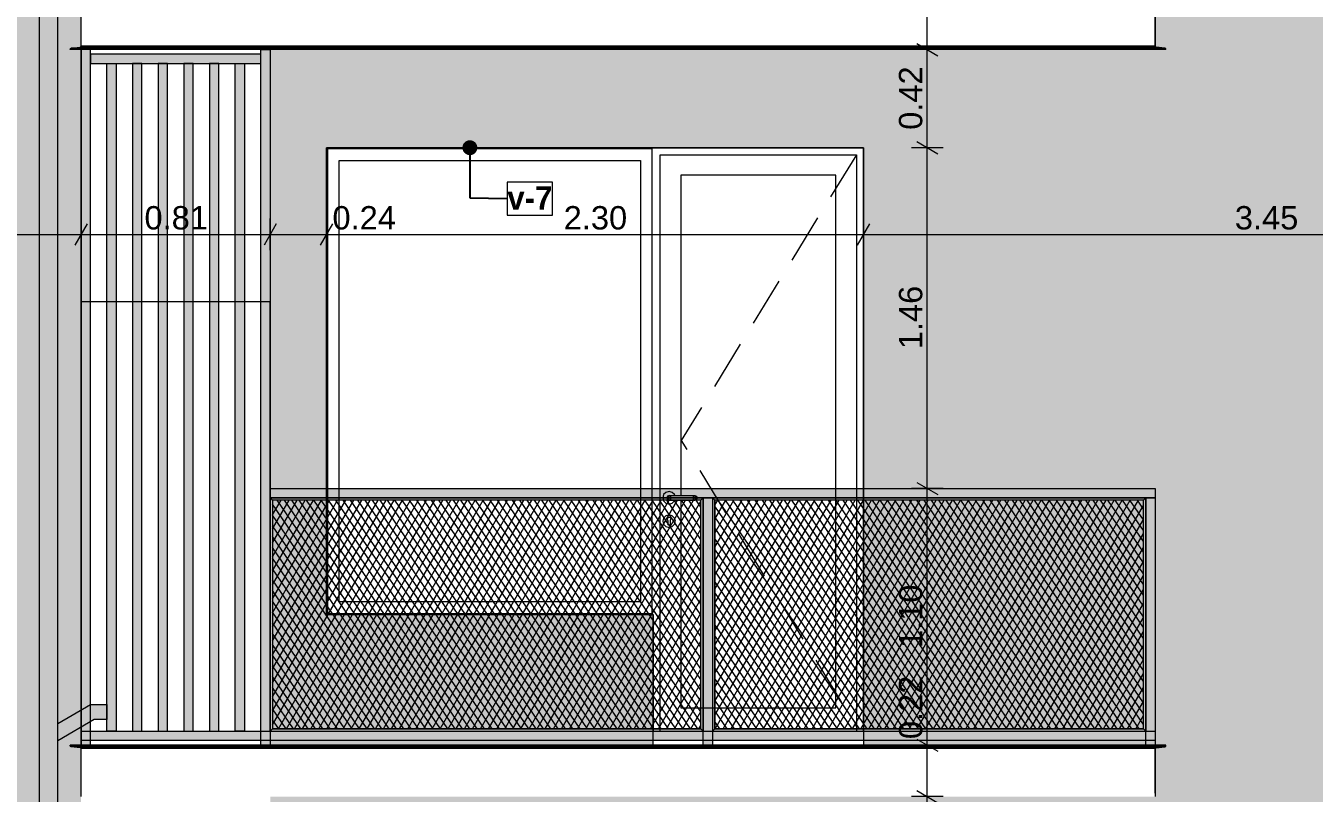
# Model space of a CAD drawing. Header units: millimetres. Extents: x 475206255 to 476720147, y 4620882299 to 4621447368.
# Drawn here: x 475380064 to 475385582, y 4621089841 to 4621093129 of the extents above; entities that cross this region are included whole.
import ezdxf

# ---------------------------------------------------------------- set-up
doc = ezdxf.new("R2010")
doc.units = ezdxf.units.MM
doc.header["$MEASUREMENT"] = 0
doc.set_wipeout_variables(frame=1)
doc.linetypes.add('Hidden Line', pattern=[317.5, 211.666667, -105.833333])
for name, color, linetype, lineweight in [('0_Pen_No__250_Pen_No__255', 255, 'Continuous', 0), ('0_Pen_No__250_Pen_No__7', 7, 'Continuous', 0), ('2D Drafting - General_Pen_No__7_Pen_No__7', 7, 'Continuous', 0), ('Dimensioning - General_Pen_No__142', 142, 'Continuous', 0), ('New_2D Drafting - General_Pen_No__30_Pen_No__9_Pen_No__9_Pen_No__255', 255, 'Continuous', 0), ('New_2D Drafting - General_Pen_No__30_Pen_No__9_Pen_No__9_Pen_No__7', 7, 'Continuous', 0), ('New_2D Drafting - General_Pen_No__4', 7, 'Continuous', 0), ('New_2D Drafting - General_Pen_No__7', 7, 'Continuous', 0), ('New_Annotation - Label_Pen_No__1', 1, 'Continuous', 0), ('New_Structural - Bearing_Pen_No__250', 7, 'Continuous', 0), ('Structural - Bearing_Pen_No__250', 7, 'Continuous', 0)]:
    doc.layers.add(name, color=color, linetype=linetype, lineweight=lineweight)
doc.layers.add('Dimensioning - General', color=7, linetype='Continuous')
doc.layers.add('New_2D Drafting - General_Pen_No__30_Pen_No__9_Pen_No__9_Pen_No__254', color=7, linetype='Continuous', lineweight=0, true_color=0xcccccc)
doc.styles.add('GENERATED_STYLE_2', font='arial.ttf')
doc.styles.add('GENERATED_STYLE_5', font='')
doc.styles.get('GENERATED_STYLE_5').set_extended_font_data('Avaza', bold=True)
doc.dimstyles.new('GENERATED_STYLE__1', dxfattribs={"dimtxt": 100, "dimasz": 68.640772, "dimexe": 0.18, "dimexo": 0.0625, "dimgap": 0, "dimtad": 1, "dimlfac": 0.001, "dimzin": 0, "dimdsep": 46, "dimtxsty": 'GENERATED_STYLE_2', "dimblk": 'ARROWHEAD_2', "dimblk1": 'ARROWHEAD_2', "dimblk2": 'ARROWHEAD_2', "dimcen": 0.09, "dimse1": 1, "dimse2": 1, "dimclrd": 142, "dimclre": 142, "dimclrt": 142, "dimadec": 0, "dimazin": 0, "dimtfac": 1, "dimtdec": 4, "dimtmove": 0, "dimatfit": 3, "dimfxl": 1, "dimtolj": 1, "dimtzin": 0, "dimarcsym": 0})
doc.dimstyles.new('GENERATED_STYLE__18', dxfattribs={"dimtxt": 100, "dimasz": 68.640772, "dimexe": 0.18, "dimexo": 0.0625, "dimgap": 0, "dimtad": 1, "dimtih": 1, "dimtoh": 1, "dimlfac": 0.001, "dimzin": 0, "dimdsep": 46, "dimtxsty": 'GENERATED_STYLE_2', "dimblk": 'ARROWHEAD_2', "dimblk1": 'ARROWHEAD_2', "dimblk2": 'ARROWHEAD_2', "dimcen": 0.09, "dimse1": 1, "dimse2": 1, "dimclrd": 142, "dimclre": 142, "dimclrt": 142, "dimadec": 0, "dimazin": 0, "dimtfac": 1, "dimtdec": 4, "dimtmove": 0, "dimatfit": 3, "dimfxl": 1, "dimtolj": 1, "dimtzin": 0, "dimarcsym": 0})
doc.dimstyles.new('GENERATED_STYLE__33', dxfattribs={"dimtxt": 0.18, "dimasz": 127.68, "dimexe": 0.18, "dimexo": 0.0625, "dimgap": 0, "dimtad": 0, "dimtih": 1, "dimtoh": 1, "dimdec": 4, "dimzin": 0, "dimdsep": 46, "dimcen": 0.09, "dimadec": 0, "dimazin": 0, "dimtfac": 1, "dimtdec": 4, "dimtmove": 0, "dimatfit": 3, "dimldrblk": 'ARROWHEAD_11', "dimfxl": 1, "dimtolj": 1, "dimtzin": 0, "dimarcsym": 0})
pattern_1 = [(60, (475826095.757, 4621095193.19), (-25.9807621, 15), []), (124.306619, (475826095.757, 4621095193.19), (23.8156986, 11.25), [])]

# ---------------------------------------------------------------- blocks, each defined once
blk = doc.blocks.new('ARROWHEAD_11')
at = {"color": 0, "linetype": 'Continuous', "lineweight": 0}
blk.add_line((0, 0), (-1, 0), dxfattribs=at)
at = {"color": 0, "linetype": 'Continuous', "lineweight": 0, "const_width": 0.25, "flags": 128}
blk.add_lwpolyline([(-0.125, 0, 1), (0.125, 0, 1)], format="xyb", close=True, dxfattribs=at)
blk = doc.blocks.new('*D2048', base_point=(475826095.8, 4621095193.2))
at = {"layer": 'Dimensioning - General_Pen_No__142', "color": 142, "linetype": 'Continuous', "lineweight": 0, "transparency": 16777216}
for p, q in [((475376656.5, 4621085798.6), (475376604.4, 4621085708.3)), ((475376630.5, 4621085685.7), (475376630.5, 4621085821.2)), ((475381926.5, 4621085798.6), (475381874.4, 4621085708.3)), ((475381900.5, 4621085685.7), (475381900.5, 4621085821.2)), ((475376586.3, 4621085753.4), (475376630.5, 4621085753.4)), ((475376630.5, 4621085753.4), (475381900.5, 4621085753.4))]:
    blk.add_line(p, q, dxfattribs=at)
at = {"layer": 'Dimensioning - General_Pen_No__142', "color": 142, "lineweight": 0, "transparency": 16777216, "insert": (475379132, 4621085773.4), "char_height": 100, "attachment_point": 7, "style": 'GENERATED_STYLE_2'}
blk.add_mtext('\\A1;{\\pql;\\fArial|b0|i0|c204|p0;\\W1.000000;5.27}', dxfattribs=at)
blk = doc.blocks.new('ARROWHEAD_2')
at = {"color": 0, "linetype": 'Continuous', "lineweight": 0}
for p, q in [((0, 0), (-1, 0)), ((-0.378, -0.655), (0.378, 0.655))]:
    blk.add_line(p, q, dxfattribs=at)
blk = doc.blocks.new('*D2052', base_point=(475826095.8, 4621095193.2))
at = {"layer": 'Dimensioning - General_Pen_No__142', "color": 142, "linetype": 'Continuous', "lineweight": 0, "transparency": 16777216}
for p, q in [((475383526.5, 4621085798.6), (475383474.4, 4621085708.3)), ((475383500.5, 4621085685.7), (475383500.5, 4621085821.2)), ((475387126.2, 4621085798.6), (475387074.1, 4621085708.3)), ((475387100.1, 4621085685.7), (475387100.1, 4621085821.2)), ((475383500.5, 4621085753.4), (475387100.1, 4621085753.4))]:
    blk.add_line(p, q, dxfattribs=at)
at = {"layer": 'Dimensioning - General_Pen_No__142', "color": 142, "lineweight": 0, "transparency": 16777216, "insert": (475385166.8, 4621085773.4), "char_height": 100, "attachment_point": 7, "style": 'GENERATED_STYLE_2'}
blk.add_mtext('\\A1;{\\pql;\\fArial|b0|i0|c204|p0;\\W1.000000;3.60}', dxfattribs=at)
blk = doc.blocks.new('*D2061', base_point=(475826095.8, 4621095193.2))
at = {"layer": 'Dimensioning - General_Pen_No__142', "color": 142, "linetype": 'Continuous', "lineweight": 0, "transparency": 16777216}
for p, q in [((475383992.5, 4621089827), (475383857, 4621089827)), ((475383879.6, 4621089853.1), (475383969.9, 4621089801)), ((475383924.8, 4621089407), (475383924.8, 4621089827)), ((475383879.6, 4621089433.1), (475383969.9, 4621089381)), ((475383992.5, 4621089407), (475383857, 4621089407))]:
    blk.add_line(p, q, dxfattribs=at)
at = {"layer": 'Dimensioning - General_Pen_No__142', "color": 142, "lineweight": 0, "transparency": 16777216, "insert": (475383904.8, 4621089483.6), "char_height": 100, "attachment_point": 7, "rotation": 90, "style": 'GENERATED_STYLE_2'}
blk.add_mtext('\\A1;{\\pql;\\fArial|b0|i0|c204|p0;\\W1.000000;0.42}', dxfattribs=at)
blk = doc.blocks.new('*D2062', base_point=(475826095.8, 4621095193.2))
at = {"layer": 'Dimensioning - General_Pen_No__142', "color": 142, "linetype": 'Continuous', "lineweight": 0, "transparency": 16777216}
for p, q in [((475383992.5, 4621090047), (475383857, 4621090047)), ((475383879.6, 4621090073.1), (475383969.9, 4621090021)), ((475383924.8, 4621089827), (475383924.8, 4621090047)), ((475383992.5, 4621089827), (475383857, 4621089827)), ((475383879.6, 4621089853.1), (475383969.9, 4621089801))]:
    blk.add_line(p, q, dxfattribs=at)
blk = doc.blocks.new('*D2063', base_point=(475826095.8, 4621095193.2))
at = {"layer": 'Dimensioning - General_Pen_No__142', "color": 142, "linetype": 'Continuous', "lineweight": 0, "transparency": 16777216}
for p, q in [((475383992.5, 4621091147.1), (475383857, 4621091147.1)), ((475383879.6, 4621091173.1), (475383969.9, 4621091121)), ((475383924.8, 4621090047), (475383924.8, 4621091147.1)), ((475383992.5, 4621090047), (475383857, 4621090047)), ((475383879.6, 4621090073.1), (475383969.9, 4621090021))]:
    blk.add_line(p, q, dxfattribs=at)
at = {"layer": 'Dimensioning - General_Pen_No__142', "color": 142, "lineweight": 0, "transparency": 16777216, "char_height": 100, "attachment_point": 7, "rotation": 90, "style": 'GENERATED_STYLE_2'}
for s, insert in [('\\A1;{\\pql;\\fArial|b0|i0|c204|p0;\\W1.000000;1.10}', (475383904.8, 4621090463.6)), ('\\A1;{\\pql;\\fArial|b0|i0|c204|p0;\\W1.000000;0.22}', (475383904.8, 4621090073.2))]:
    blk.add_mtext(s, dxfattribs=dict(at, insert=insert))
blk = doc.blocks.new('*D2064', base_point=(475826095.8, 4621095193.2))
at = {"layer": 'Dimensioning - General_Pen_No__142', "color": 142, "linetype": 'Continuous', "lineweight": 0, "transparency": 16777216}
for p, q in [((475383879.6, 4621092633.1), (475383969.9, 4621092581)), ((475383992.5, 4621092607), (475383857, 4621092607)), ((475383924.8, 4621091147.1), (475383924.8, 4621092607)), ((475383992.5, 4621091147.1), (475383857, 4621091147.1)), ((475383879.6, 4621091173.1), (475383969.9, 4621091121))]:
    blk.add_line(p, q, dxfattribs=at)
at = {"layer": 'Dimensioning - General_Pen_No__142', "color": 142, "lineweight": 0, "transparency": 16777216, "insert": (475383904.8, 4621091743.6), "char_height": 100, "attachment_point": 7, "rotation": 90, "style": 'GENERATED_STYLE_2'}
blk.add_mtext('\\A1;{\\pql;\\fArial|b0|i0|c204|p0;\\W1.000000;1.46}', dxfattribs=at)
blk = doc.blocks.new('*D2065', base_point=(475826095.8, 4621095193.2))
at = {"layer": 'Dimensioning - General_Pen_No__142', "color": 142, "linetype": 'Continuous', "lineweight": 0, "transparency": 16777216}
for p, q in [((475383992.5, 4621093027), (475383857, 4621093027)), ((475383879.6, 4621093053.1), (475383969.9, 4621093001)), ((475383924.8, 4621092607), (475383924.8, 4621093027)), ((475383879.6, 4621092633.1), (475383969.9, 4621092581)), ((475383992.5, 4621092607), (475383857, 4621092607))]:
    blk.add_line(p, q, dxfattribs=at)
at = {"layer": 'Dimensioning - General_Pen_No__142', "color": 142, "lineweight": 0, "transparency": 16777216, "insert": (475383904.8, 4621092683.6), "char_height": 100, "attachment_point": 7, "rotation": 90, "style": 'GENERATED_STYLE_2'}
blk.add_mtext('\\A1;{\\pql;\\fArial|b0|i0|c204|p0;\\W1.000000;0.42}', dxfattribs=at)
blk = doc.blocks.new('*D2066', base_point=(475826095.8, 4621095193.2))
at = {"layer": 'Dimensioning - General_Pen_No__142', "color": 142, "linetype": 'Continuous', "lineweight": 0, "transparency": 16777216}
for p, q in [((475383992.5, 4621094347.1), (475383857, 4621094347.1)), ((475383879.6, 4621094373.1), (475383969.9, 4621094321)), ((475383924.8, 4621093027), (475383924.8, 4621094347.1)), ((475383992.5, 4621093027), (475383857, 4621093027)), ((475383879.6, 4621093053.1), (475383969.9, 4621093001))]:
    blk.add_line(p, q, dxfattribs=at)
at = {"layer": 'Dimensioning - General_Pen_No__142', "color": 142, "lineweight": 0, "transparency": 16777216, "insert": (475383904.8, 4621093553.6), "char_height": 100, "attachment_point": 7, "rotation": 90, "style": 'GENERATED_STYLE_2'}
blk.add_mtext('\\A1;{\\pql;\\fArial|b0|i0|c204|p0;\\W1.000000;1.32}', dxfattribs=at)
blk = doc.blocks.new('*D2073', base_point=(475826095.8, 4621095193.2))
at = {"layer": 'Dimensioning - General_Pen_No__142', "color": 142, "linetype": 'Continuous', "lineweight": 0, "transparency": 16777216}
for p, q in [((475392474.1, 4621089827), (475392338.6, 4621089827)), ((475392361.2, 4621089853.1), (475392451.5, 4621089801)), ((475392406.3, 4621089607.1), (475392406.3, 4621089827)), ((475392474.1, 4621089607.1), (475392338.6, 4621089607.1)), ((475392361.2, 4621089633.1), (475392451.5, 4621089581))]:
    blk.add_line(p, q, dxfattribs=at)
blk = doc.blocks.new('*D2074', base_point=(475826095.8, 4621095193.2))
at = {"layer": 'Dimensioning - General_Pen_No__142', "color": 142, "linetype": 'Continuous', "lineweight": 0, "transparency": 16777216}
for p, q in [((475392474.1, 4621090047), (475392338.6, 4621090047)), ((475392361.2, 4621090073.1), (475392451.5, 4621090021)), ((475392406.3, 4621089827), (475392406.3, 4621090047)), ((475392474.1, 4621089827), (475392338.6, 4621089827)), ((475392361.2, 4621089853.1), (475392451.5, 4621089801))]:
    blk.add_line(p, q, dxfattribs=at)
blk = doc.blocks.new('*D2075', base_point=(475826095.8, 4621095193.2))
at = {"layer": 'Dimensioning - General_Pen_No__142', "color": 142, "linetype": 'Continuous', "lineweight": 0, "transparency": 16777216}
for p, q in [((475392474.1, 4621091147.1), (475392338.6, 4621091147.1)), ((475392361.2, 4621091173.1), (475392451.5, 4621091121)), ((475392406.3, 4621090047), (475392406.3, 4621091147.1)), ((475392474.1, 4621090047), (475392338.6, 4621090047)), ((475392361.2, 4621090073.1), (475392451.5, 4621090021))]:
    blk.add_line(p, q, dxfattribs=at)
at = {"layer": 'Dimensioning - General_Pen_No__142', "color": 142, "lineweight": 0, "transparency": 16777216, "char_height": 100, "attachment_point": 7, "rotation": 90, "style": 'GENERATED_STYLE_2'}
for s, insert in [('\\A1;{\\pql;\\fArial|b0|i0|c204|p0;\\W1.000000;1.10}', (475392386.3, 4621090463.6)), ('\\A1;{\\pql;\\fArial|b0|i0|c204|p0;\\W1.000000;0.22}', (475392386.3, 4621090073.2))]:
    blk.add_mtext(s, dxfattribs=dict(at, insert=insert))
blk = doc.blocks.new('*D2076', base_point=(475826095.8, 4621095193.2))
at = {"layer": 'Dimensioning - General_Pen_No__142', "color": 142, "linetype": 'Continuous', "lineweight": 0, "transparency": 16777216}
for p, q in [((475392474.1, 4621092807.1), (475392338.6, 4621092807.1)), ((475392361.2, 4621092833.1), (475392451.5, 4621092781)), ((475392406.3, 4621091147.1), (475392406.3, 4621092807.1)), ((475392474.1, 4621091147.1), (475392338.6, 4621091147.1)), ((475392361.2, 4621091173.1), (475392451.5, 4621091121))]:
    blk.add_line(p, q, dxfattribs=at)
at = {"layer": 'Dimensioning - General_Pen_No__142', "color": 142, "lineweight": 0, "transparency": 16777216, "char_height": 100, "attachment_point": 7, "rotation": 90, "style": 'GENERATED_STYLE_2'}
for s, insert in [('\\A1;{\\pql;\\fArial|b0|i0|c204|p0;\\W1.000000;0.22}', (475392386.3, 4621092514)), ('\\A1;{\\pql;\\fArial|b0|i0|c204|p0;\\W1.000000;1.66}', (475392386.3, 4621091843.6))]:
    blk.add_mtext(s, dxfattribs=dict(at, insert=insert))
blk = doc.blocks.new('*D2077', base_point=(475826095.8, 4621095193.2))
at = {"layer": 'Dimensioning - General_Pen_No__142', "color": 142, "linetype": 'Continuous', "lineweight": 0, "transparency": 16777216}
for p, q in [((475392474.1, 4621093027), (475392338.6, 4621093027)), ((475392361.2, 4621093053.1), (475392451.5, 4621093001)), ((475392406.3, 4621092807.1), (475392406.3, 4621093027)), ((475392474.1, 4621092807.1), (475392338.6, 4621092807.1)), ((475392361.2, 4621092833.1), (475392451.5, 4621092781))]:
    blk.add_line(p, q, dxfattribs=at)
blk = doc.blocks.new('*D2078', base_point=(475826095.8, 4621095193.2))
at = {"layer": 'Dimensioning - General_Pen_No__142', "color": 142, "linetype": 'Continuous', "lineweight": 0, "transparency": 16777216}
for p, q in [((475392474.1, 4621094347.1), (475392338.6, 4621094347.1)), ((475392361.2, 4621094373.1), (475392451.5, 4621094321)), ((475392406.3, 4621093027), (475392406.3, 4621094347.1)), ((475392474.1, 4621093027), (475392338.6, 4621093027)), ((475392361.2, 4621093053.1), (475392451.5, 4621093001))]:
    blk.add_line(p, q, dxfattribs=at)
at = {"layer": 'Dimensioning - General_Pen_No__142', "color": 142, "lineweight": 0, "transparency": 16777216, "insert": (475392386.3, 4621093553.6), "char_height": 100, "attachment_point": 7, "rotation": 90, "style": 'GENERATED_STYLE_2'}
blk.add_mtext('\\A1;{\\pql;\\fArial|b0|i0|c204|p0;\\W1.000000;1.32}', dxfattribs=at)
blk = doc.blocks.new('*D2232', base_point=(475826095.8, 4621095193.2))
at = {"layer": 'Dimensioning - General_Pen_No__142', "color": 142, "linetype": 'Continuous', "lineweight": 0, "transparency": 16777216}
for p, q in [((475376630.5, 4621092167.5), (475376630.5, 4621092303)), ((475380300.6, 4621092167.5), (475380300.6, 4621092303)), ((475376656.5, 4621092280.4), (475376604.4, 4621092190.1)), ((475380326.7, 4621092280.4), (475380274.5, 4621092190.1)), ((475376586.3, 4621092235.3), (475376630.5, 4621092235.3)), ((475376630.5, 4621092235.3), (475380300.6, 4621092235.3))]:
    blk.add_line(p, q, dxfattribs=at)
at = {"layer": 'Dimensioning - General_Pen_No__142', "color": 142, "lineweight": 0, "transparency": 16777216, "insert": (475378332.1, 4621092255.3), "char_height": 100, "attachment_point": 7, "style": 'GENERATED_STYLE_2'}
blk.add_mtext('\\A1;{\\pql;\\fArial|b0|i0|c204|p0;\\W1.000000;3.67}', dxfattribs=at)
blk = doc.blocks.new('*D2233', base_point=(475826095.8, 4621095193.2))
at = {"layer": 'Dimensioning - General_Pen_No__142', "color": 142, "linetype": 'Continuous', "lineweight": 0, "transparency": 16777216}
for p, q in [((475380300.6, 4621092167.5), (475380300.6, 4621092303)), ((475381110.6, 4621092167.5), (475381110.6, 4621092303)), ((475380326.7, 4621092280.4), (475380274.5, 4621092190.1)), ((475381136.7, 4621092280.4), (475381084.5, 4621092190.1)), ((475380300.6, 4621092235.3), (475381110.6, 4621092235.3))]:
    blk.add_line(p, q, dxfattribs=at)
at = {"layer": 'Dimensioning - General_Pen_No__142', "color": 142, "lineweight": 0, "transparency": 16777216, "insert": (475380572.1, 4621092255.3), "char_height": 100, "attachment_point": 7, "style": 'GENERATED_STYLE_2'}
blk.add_mtext('\\A1;{\\pql;\\fArial|b0|i0|c204|p0;\\W1.000000;0.81}', dxfattribs=at)
blk = doc.blocks.new('*D2234', base_point=(475826095.8, 4621095193.2))
at = {"layer": 'Dimensioning - General_Pen_No__142', "color": 142, "linetype": 'Continuous', "lineweight": 0, "transparency": 16777216}
for p, q in [((475381110.6, 4621092167.5), (475381110.6, 4621092303)), ((475381351.1, 4621092167.5), (475381351.1, 4621092303)), ((475381136.7, 4621092280.4), (475381084.5, 4621092190.1)), ((475381377.1, 4621092280.4), (475381325, 4621092190.1)), ((475381110.6, 4621092235.3), (475381351.1, 4621092235.3))]:
    blk.add_line(p, q, dxfattribs=at)
blk = doc.blocks.new('*D2235', base_point=(475826095.8, 4621095193.2))
at = {"layer": 'Dimensioning - General_Pen_No__142', "color": 142, "linetype": 'Continuous', "lineweight": 0, "transparency": 16777216}
for p, q in [((475381351.1, 4621092167.5), (475381351.1, 4621092303)), ((475383651.1, 4621092167.5), (475383651.1, 4621092303)), ((475381377.1, 4621092280.4), (475381325, 4621092190.1)), ((475383677.1, 4621092280.4), (475383625, 4621092190.1)), ((475381351.1, 4621092235.3), (475383651.1, 4621092235.3))]:
    blk.add_line(p, q, dxfattribs=at)
at = {"layer": 'Dimensioning - General_Pen_No__142', "color": 142, "lineweight": 0, "transparency": 16777216, "char_height": 100, "attachment_point": 7, "style": 'GENERATED_STYLE_2'}
for s, insert in [('\\A1;{\\pql;\\fArial|b0|i0|c204|p0;\\W1.000000;0.24}', (475381377.2, 4621092255.3)), ('\\A1;{\\pql;\\fArial|b0|i0|c204|p0;\\W1.000000;2.30}', (475382367.6, 4621092255.3))]:
    blk.add_mtext(s, dxfattribs=dict(at, insert=insert))
blk = doc.blocks.new('*D2236', base_point=(475826095.8, 4621095193.2))
at = {"layer": 'Dimensioning - General_Pen_No__142', "color": 142, "linetype": 'Continuous', "lineweight": 0, "transparency": 16777216}
for p, q in [((475383651.1, 4621092167.5), (475383651.1, 4621092303)), ((475387100.1, 4621092167.5), (475387100.1, 4621092303)), ((475383677.1, 4621092280.4), (475383625, 4621092190.1)), ((475387126.2, 4621092280.4), (475387074.1, 4621092190.1)), ((475383651.1, 4621092235.3), (475387100.1, 4621092235.3))]:
    blk.add_line(p, q, dxfattribs=at)
at = {"layer": 'Dimensioning - General_Pen_No__142', "color": 142, "lineweight": 0, "transparency": 16777216, "insert": (475385242.1, 4621092255.3), "char_height": 100, "attachment_point": 7, "style": 'GENERATED_STYLE_2'}
blk.add_mtext('\\A1;{\\pql;\\fArial|b0|i0|c204|p0;\\W1.000000;3.45}', dxfattribs=at)

msp = doc.modelspace()

# ---------------------------------------------------------------- hatches: boundary and pattern name
at = {"layer": '0_Pen_No__250_Pen_No__255', "linetype": 'Continuous', "lineweight": 0, "true_color": 0x3f3f3f}
for points in [[(475380120.597, 4621083106.336), (475380200.597, 4621083094.884), (475380200.597, 4621093339.995), (475380120.597, 4621093339.995)], [(475380200.597, 4621090066.492), (475380200.597, 4621090139.995), (475380340.597, 4621090220.907), (475380410.597, 4621090220.907), (475380410.597, 4621090156.907), (475380357.041, 4621090156.907)]]:
    msp.add_hatch(color=250, dxfattribs=at).paths.add_polyline_path(points)
at = {"layer": 'New_2D Drafting - General_Pen_No__30_Pen_No__9_Pen_No__9_Pen_No__254', "linetype": 'Continuous', "lineweight": 0, "true_color": 0xcccccc}
h = msp.add_hatch(dxfattribs=at)
h.set_pattern_fill('BRICK___RUNNING_BOND', color=254, style=0, pattern_type=2)
h.set_pattern_definition([(180, (475384300.59, 4621091916.26), (0, 66.64), []), (90, (475384300.6, 4621091916.26), (244.8, 0), [66.64, -66.64]), (90, (475384178.2, 4621091982.9), (244.8, 0), [66.64, -66.64])])
h.paths.add_polyline_path([(475391970.899, 4621083607.048), (475391970.899, 4621096906.641), (475376630.462, 4621096906.638), (475376630.452, 4621083607.048)])
h.paths.add_polyline_path([(475384900.596, 4621086627.05), (475380300.597, 4621086627.05), (475380300.597, 4621086847.05), (475380300.597, 4621089827.05), (475380300.597, 4621090047.084), (475380300.597, 4621096447.05), (475381110.597, 4621096447.05), (475384900.596, 4621096447.05), (475384900.596, 4621096227.05), (475381110.597, 4621096227.05), (475381110.597, 4621093247.084), (475382751.068, 4621093247.084), (475382751.068, 4621093807.044), (475381351.068, 4621093807.044), (475381351.068, 4621095807.044), (475383651.697, 4621095807.044), (475383651.697, 4621093807.044), (475383651.068, 4621093807.044), (475383651.068, 4621093247.084), (475384900.597, 4621093247.084), (475384900.597, 4621093027.05), (475381110.597, 4621093027.05), (475381110.597, 4621090047.084), (475382751.068, 4621090047.084), (475382751.068, 4621090607.044), (475381351.068, 4621090607.044), (475381351.068, 4621092607.044), (475383651.068, 4621092607.044), (475383651.068, 4621090047.084), (475384900.597, 4621090047.084), (475384900.597, 4621089827.05), (475381110.597, 4621089827.05), (475381110.597, 4621086847.05), (475382751.068, 4621086847.05), (475382751.068, 4621087407.044), (475381351.068, 4621087407.044), (475381351.068, 4621089407.044), (475382751.068, 4621089407.044), (475383651.068, 4621089407.044), (475383651.068, 4621086847.05), (475384900.596, 4621086847.05)], flags=0)
h.paths.add_polyline_path([(475383500.456, 4621084607.045), (475381900.456, 4621084607.045), (475381900.456, 4621086207.044), (475383500.456, 4621086207.044)], flags=0)
h.paths.add_polyline_path([(475388000.135, 4621094207.044), (475388000.135, 4621095807.045), (475387100.135, 4621095807.045), (475387100.135, 4621094207.044)], flags=0)
h.paths.add_polyline_path([(475387100.135, 4621089407.044), (475388000.135, 4621089407.044), (475388000.135, 4621087807.044), (475387100.135, 4621087807.044)], flags=0)
h.paths.add_polyline_path([(475387100.135, 4621092607.044), (475388000.135, 4621092607.044), (475388000.135, 4621091007.044), (475387100.135, 4621091007.044)], flags=0)
h.paths.add_polyline_path([(475385700.901, 4621084607.044), (475387300.901, 4621084607.044), (475387300.901, 4621086207.044), (475385700.901, 4621086207.044)], flags=0)
at = {"layer": 'New_2D Drafting - General_Pen_No__30_Pen_No__9_Pen_No__9_Pen_No__255', "linetype": 'Continuous', "lineweight": 0}
for points in [[(475380340.597, 4621093027.05), (475380300.597, 4621093027.05), (475380300.597, 4621090047.05), (475380340.597, 4621090047.05)], [(475381070.597, 4621093027.05), (475381110.597, 4621093027.05), (475381110.597, 4621090047.05), (475381070.597, 4621090047.05)], [(475380340.597, 4621093007.05), (475380340.597, 4621092966.963), (475381070.597, 4621092966.963), (475381070.597, 4621093007.05)], [(475380410.597, 4621092966.963), (475380450.597, 4621092966.963), (475380450.597, 4621090107.05), (475380410.597, 4621090107.05)], [(475380560.597, 4621092966.963), (475380520.597, 4621092966.963), (475380520.597, 4621090107.05), (475380560.597, 4621090107.05)], [(475380670.597, 4621092966.963), (475380630.597, 4621092966.963), (475380630.597, 4621090107.05), (475380670.597, 4621090107.05)], [(475380780.597, 4621092966.963), (475380740.597, 4621092966.963), (475380740.597, 4621090107.05), (475380780.597, 4621090107.05)], [(475380890.597, 4621092966.963), (475380850.597, 4621092966.963), (475380850.597, 4621090107.05), (475380890.597, 4621090107.05)], [(475380960.597, 4621092966.963), (475381000.597, 4621092966.963), (475381000.597, 4621090107.05), (475380960.597, 4621090107.05)], [(475384900.597, 4621091147.077), (475384900.597, 4621091107.077), (475381110.597, 4621091107.077), (475381110.597, 4621091147.077)], [(475381120.597, 4621091097.077), (475381110.597, 4621091107.077), (475382965.597, 4621091107.077), (475382955.597, 4621091097.077)], [(475381110.597, 4621091107.077), (475381120.597, 4621091097.077), (475381120.597, 4621090117.05), (475381110.597, 4621090107.05)], [(475382965.597, 4621090107.05), (475382955.597, 4621090117.05), (475382955.597, 4621091097.077), (475382965.597, 4621091107.077)], [(475383005.597, 4621090047.05), (475382965.597, 4621090047.05), (475382965.597, 4621091107.077), (475383005.597, 4621091107.077)], [(475383005.597, 4621090107.05), (475383015.597, 4621090117.05), (475383015.597, 4621091097.077), (475383005.597, 4621091107.077)], [(475383015.597, 4621091097.077), (475383005.597, 4621091107.077), (475384860.597, 4621091107.077), (475384850.597, 4621091097.077)], [(475384860.597, 4621090107.05), (475384850.597, 4621090117.05), (475384850.597, 4621091097.077), (475384860.597, 4621091107.077)], [(475384900.597, 4621090047.083), (475384860.597, 4621090047.083), (475384860.597, 4621091107.077), (475384900.597, 4621091107.077)], [(475384900.597, 4621090107.076), (475384900.597, 4621090067.076), (475380300.597, 4621090067.076), (475380300.597, 4621090107.076)], [(475381120.597, 4621090117.05), (475381110.597, 4621090107.05), (475382965.597, 4621090107.05), (475382955.597, 4621090117.05)], [(475383015.597, 4621090117.05), (475383005.597, 4621090107.05), (475384860.597, 4621090107.05), (475384850.597, 4621090117.05)]]:
    msp.add_hatch(color=255, dxfattribs=at).paths.add_polyline_path(points)
at = {"layer": 'New_2D Drafting - General_Pen_No__7', "linetype": 'Continuous', "lineweight": 0}
h = msp.add_hatch(dxfattribs=at)
h.set_pattern_fill('BATT_INSULATION', style=0, pattern_type=2)
h.set_pattern_definition(pattern_1)
h.paths.add_polyline_path([(475382955.597, 4621091097.077), (475381120.597, 4621091097.077), (475381120.597, 4621090117.05), (475382955.597, 4621090117.05)])
h = msp.add_hatch(dxfattribs=at)
h.set_pattern_fill('BATT_INSULATION', style=0, pattern_type=2)
h.set_pattern_definition(pattern_1)
h.paths.add_polyline_path([(475384850.597, 4621091097.077), (475383015.597, 4621091097.077), (475383015.597, 4621090117.05), (475384850.597, 4621090117.05)])

# ---------------------------------------------------------------- linework, layer by layer
at = {"layer": '0_Pen_No__250_Pen_No__7', "color": 7, "linetype": 'Continuous', "lineweight": 0, "flags": 128}
for points in [[(475380120.597, 4621083106.336), (475380200.597, 4621083094.884), (475380200.597, 4621093339.995), (475380120.597, 4621093339.995)], [(475380200.597, 4621090066.492), (475380200.597, 4621090139.995), (475380340.597, 4621090220.907), (475380410.597, 4621090220.907), (475380410.597, 4621090156.907), (475380357.041, 4621090156.907)]]:
    msp.add_lwpolyline(points, close=True, dxfattribs=at)
at = {"layer": '2D Drafting - General_Pen_No__7_Pen_No__7', "color": 7, "linetype": 'Hidden Line', "lineweight": 0, "flags": 128}
msp.add_lwpolyline([(475383621.068, 4621092577.044), (475382871.064, 4621091352.924), (475383620.283, 4621090128.33)], dxfattribs=at)
at = {"layer": 'New_2D Drafting - General_Pen_No__30_Pen_No__9_Pen_No__9_Pen_No__7', "color": 7, "linetype": 'Continuous', "lineweight": 0, "flags": 128}
for points in [[(475380300.597, 4621089827.05), (475380300.597, 4621090047.084), (475380300.597, 4621096447.05)], [(475384900.597, 4621093247.084), (475384900.597, 4621093027.05), (475381110.597, 4621093027.05), (475381110.597, 4621090047.084), (475382751.068, 4621090047.084), (475382751.068, 4621090607.044), (475381351.068, 4621090607.044), (475381351.068, 4621092607.044), (475383651.068, 4621092607.044), (475383651.068, 4621090047.084), (475384900.597, 4621090047.084), (475384900.597, 4621089827.05)]]:
    msp.add_lwpolyline(points, dxfattribs=at)
for points in [[(475380340.597, 4621093027.05), (475380300.597, 4621093027.05), (475380300.597, 4621090047.05), (475380340.597, 4621090047.05)], [(475381070.597, 4621093027.05), (475381110.597, 4621093027.05), (475381110.597, 4621090047.05), (475381070.597, 4621090047.05)], [(475380340.597, 4621093007.05), (475380340.597, 4621092966.963), (475381070.597, 4621092966.963), (475381070.597, 4621093007.05)], [(475380410.597, 4621092966.963), (475380450.597, 4621092966.963), (475380450.597, 4621090107.05), (475380410.597, 4621090107.05)], [(475380560.597, 4621092966.963), (475380520.597, 4621092966.963), (475380520.597, 4621090107.05), (475380560.597, 4621090107.05)], [(475380670.597, 4621092966.963), (475380630.597, 4621092966.963), (475380630.597, 4621090107.05), (475380670.597, 4621090107.05)], [(475380780.597, 4621092966.963), (475380740.597, 4621092966.963), (475380740.597, 4621090107.05), (475380780.597, 4621090107.05)], [(475380890.597, 4621092966.963), (475380850.597, 4621092966.963), (475380850.597, 4621090107.05), (475380890.597, 4621090107.05)], [(475380960.597, 4621092966.963), (475381000.597, 4621092966.963), (475381000.597, 4621090107.05), (475380960.597, 4621090107.05)], [(475380300.597, 4621090107.076), (475381110.597, 4621090107.076), (475381110.597, 4621091947.203), (475380300.597, 4621091947.203)], [(475384900.597, 4621091147.077), (475384900.597, 4621091107.077), (475381110.597, 4621091107.077), (475381110.597, 4621091147.077)], [(475381120.597, 4621091097.077), (475381110.597, 4621091107.077), (475382965.597, 4621091107.077), (475382955.597, 4621091097.077)], [(475381110.597, 4621091107.077), (475381120.597, 4621091097.077), (475381120.597, 4621090117.05), (475381110.597, 4621090107.05)], [(475382965.597, 4621090107.05), (475382955.597, 4621090117.05), (475382955.597, 4621091097.077), (475382965.597, 4621091107.077)], [(475383005.597, 4621090047.05), (475382965.597, 4621090047.05), (475382965.597, 4621091107.077), (475383005.597, 4621091107.077)], [(475383005.597, 4621090107.05), (475383015.597, 4621090117.05), (475383015.597, 4621091097.077), (475383005.597, 4621091107.077)], [(475383015.597, 4621091097.077), (475383005.597, 4621091107.077), (475384860.597, 4621091107.077), (475384850.597, 4621091097.077)], [(475384860.597, 4621090107.05), (475384850.597, 4621090117.05), (475384850.597, 4621091097.077), (475384860.597, 4621091107.077)], [(475384900.597, 4621090047.083), (475384860.597, 4621090047.083), (475384860.597, 4621091107.077), (475384900.597, 4621091107.077)], [(475384900.597, 4621090107.076), (475384900.597, 4621090067.076), (475380300.597, 4621090067.076), (475380300.597, 4621090107.076)], [(475381120.597, 4621090117.05), (475381110.597, 4621090107.05), (475382965.597, 4621090107.05), (475382955.597, 4621090117.05)], [(475383015.597, 4621090117.05), (475383005.597, 4621090107.05), (475384860.597, 4621090107.05), (475384850.597, 4621090117.05)]]:
    msp.add_lwpolyline(points, close=True, dxfattribs=at)
at = {"layer": 'New_2D Drafting - General_Pen_No__4', "color": 7, "linetype": 'Continuous', "lineweight": 0, "flags": 128}
for points in [[(475382955.597, 4621091097.077), (475381120.597, 4621091097.077), (475381120.597, 4621090117.05), (475382955.597, 4621090117.05)], [(475384850.597, 4621091097.077), (475383015.597, 4621091097.077), (475383015.597, 4621090117.05), (475384850.597, 4621090117.05)]]:
    msp.add_lwpolyline(points, close=True, dxfattribs=at)
at = {"layer": 'New_Structural - Bearing_Pen_No__250', "color": 7, "linetype": 'Continuous', "lineweight": 0}
for p, q in [((475382751.068, 4621092607.044), (475381351.068, 4621092607.044)), ((475381351.068, 4621092607.044), (475381351.068, 4621090607.044)), ((475381356.068, 4621092602.044), (475381356.068, 4621092552.044)), ((475382746.068, 4621092602.044), (475381356.068, 4621092602.044)), ((475382746.068, 4621092552.044), (475382746.068, 4621092602.044)), ((475383651.068, 4621092607.044), (475382751.068, 4621092607.044)), ((475382781.068, 4621090107.044), (475382781.068, 4621092577.044)), ((475382781.068, 4621092577.044), (475383621.068, 4621092577.044)), ((475383621.068, 4621092577.044), (475383621.068, 4621090107.044)), ((475383651.068, 4621090107.044), (475383651.068, 4621092607.044)), ((475381356.068, 4621092552.044), (475381356.068, 4621090662.044)), ((475381406.068, 4621090662.044), (475381406.068, 4621092552.044)), ((475381406.068, 4621092552.044), (475382696.068, 4621092552.044)), ((475382696.068, 4621092552.044), (475382696.068, 4621090662.044)), ((475382746.068, 4621090662.044), (475382746.068, 4621092552.044)), ((475382869.068, 4621092489.044), (475382869.068, 4621091117.044)), ((475383533.068, 4621092489.044), (475382869.068, 4621092489.044)), ((475383533.068, 4621090207.044), (475383533.068, 4621092489.044)), ((475382819.068, 4621091134.044), (475382805.568, 4621091130.427)), ((475382832.568, 4621091130.427), (475382819.068, 4621091134.044)), ((475382795.686, 4621091120.544), (475382792.068, 4621091107.044)), ((475382792.068, 4621091107.044), (475382795.686, 4621091093.544)), ((475382805.568, 4621091130.427), (475382795.686, 4621091120.544)), ((475382795.686, 4621091093.544), (475382805.568, 4621091083.662)), ((475382805.568, 4621091083.662), (475382819.068, 4621091080.044)), ((475382811.997, 4621091114.115), (475382809.068, 4621091107.044)), ((475382809.068, 4621091107.044), (475382811.997, 4621091099.973)), ((475382813.549, 4621091114.115), (475382810.79, 4621091107.044)), ((475382810.79, 4621091107.044), (475382813.549, 4621091099.973)), ((475382819.068, 4621091117.044), (475382811.997, 4621091114.115)), ((475382811.997, 4621091099.973), (475382819.068, 4621091097.044)), ((475382818.364, 4621091114.115), (475382816.252, 4621091107.044)), ((475382816.252, 4621091107.044), (475382818.364, 4621091099.973)), ((475382819.068, 4621091117.044), (475382820.21, 4621091117.044)), ((475382819.068, 4621091097.044), (475382820.21, 4621091097.044)), ((475382819.068, 4621091080.044), (475382832.568, 4621091083.662)), ((475382820.21, 4621091117.044), (475382823.462, 4621091117.044)), ((475382820.21, 4621091097.044), (475382823.462, 4621091097.044)), ((475382823.462, 4621091117.044), (475382828.328, 4621091117.044)), ((475382823.462, 4621091097.044), (475382828.328, 4621091097.044)), ((475382825.569, 4621091114.115), (475382824.426, 4621091107.044)), ((475382824.426, 4621091107.044), (475382825.569, 4621091099.973)), ((475382828.328, 4621091117.044), (475382834.068, 4621091117.044)), ((475382828.328, 4621091097.044), (475382834.068, 4621091097.044)), ((475382842.451, 4621091120.544), (475382832.568, 4621091130.427)), ((475382832.568, 4621091083.662), (475382842.451, 4621091093.544)), ((475382834.068, 4621091117.044), (475382914.068, 4621091117.044)), ((475382834.068, 4621091097.044), (475382914.068, 4621091097.044)), ((475382843.389, 4621091117.044), (475382842.451, 4621091120.544)), ((475382842.451, 4621091093.544), (475382843.389, 4621091097.044)), ((475382869.068, 4621091097.044), (475382869.068, 4621090207.044)), ((475382914.068, 4621091117.044), (475382919.809, 4621091117.044)), ((475382914.068, 4621091097.044), (475382919.809, 4621091097.044)), ((475382919.809, 4621091117.044), (475382924.675, 4621091117.044)), ((475382919.809, 4621091097.044), (475382924.675, 4621091097.044)), ((475382922.568, 4621091114.115), (475382923.71, 4621091107.044)), ((475382923.71, 4621091107.044), (475382922.568, 4621091099.973)), ((475382924.675, 4621091117.044), (475382927.927, 4621091117.044)), ((475382924.675, 4621091097.044), (475382927.927, 4621091097.044)), ((475382927.927, 4621091117.044), (475382929.068, 4621091117.044)), ((475382927.927, 4621091097.044), (475382929.068, 4621091097.044)), ((475382929.068, 4621091117.044), (475382936.139, 4621091114.115)), ((475382936.139, 4621091099.973), (475382929.068, 4621091097.044)), ((475382929.773, 4621091114.115), (475382931.885, 4621091107.044)), ((475382931.885, 4621091107.044), (475382929.773, 4621091099.973)), ((475382934.587, 4621091114.115), (475382937.346, 4621091107.044)), ((475382937.346, 4621091107.044), (475382934.587, 4621091099.973)), ((475382936.139, 4621091114.115), (475382939.068, 4621091107.044)), ((475382939.068, 4621091107.044), (475382936.139, 4621091099.973)), ((475382805.568, 4621091030.427), (475382795.686, 4621091020.544)), ((475382819.068, 4621091034.044), (475382805.568, 4621091030.427)), ((475382813.693, 4621091022.188), (475382819.068, 4621091024.47)), ((475382832.568, 4621091030.427), (475382819.068, 4621091034.044)), ((475382819.068, 4621091024.47), (475382824.444, 4621091022.188)), ((475382842.451, 4621091020.544), (475382832.568, 4621091030.427)), ((475382795.686, 4621091020.544), (475382792.068, 4621091007.044)), ((475382792.068, 4621091007.044), (475382795.686, 4621090993.544)), ((475382795.686, 4621090993.544), (475382805.568, 4621090983.662)), ((475382805.568, 4621090983.662), (475382819.068, 4621090980.044)), ((475382812.348, 4621091018.684), (475382811.601, 4621091016.737)), ((475382814.068, 4621091011.444), (475382811.601, 4621091016.737)), ((475382812.348, 4621091018.684), (475382813.693, 4621091022.188)), ((475382814.068, 4621091009.931), (475382814.068, 4621091011.444)), ((475382814.068, 4621091009.931), (475382814.068, 4621091007.044)), ((475382814.068, 4621091007.044), (475382814.068, 4621091004.158)), ((475382814.068, 4621091004.158), (475382814.068, 4621090998.384)), ((475382814.068, 4621090998.384), (475382814.068, 4621090994.544)), ((475382815.533, 4621090991.009), (475382814.068, 4621090994.544)), ((475382819.068, 4621090989.544), (475382815.533, 4621090991.009)), ((475382822.604, 4621090991.009), (475382819.068, 4621090989.544)), ((475382819.068, 4621090980.044), (475382832.568, 4621090983.662)), ((475382824.068, 4621090994.544), (475382822.604, 4621090991.009)), ((475382826.536, 4621091016.737), (475382824.068, 4621091011.444)), ((475382824.068, 4621091011.444), (475382824.068, 4621091009.931)), ((475382824.068, 4621091009.931), (475382824.068, 4621091007.044)), ((475382824.068, 4621091007.044), (475382824.068, 4621091004.158)), ((475382824.068, 4621091004.158), (475382824.068, 4621090998.384)), ((475382824.068, 4621090998.384), (475382824.068, 4621090994.544)), ((475382825.789, 4621091018.684), (475382824.444, 4621091022.188)), ((475382825.789, 4621091018.684), (475382826.536, 4621091016.737)), ((475382832.568, 4621090983.662), (475382842.451, 4621090993.544)), ((475382846.068, 4621091007.044), (475382842.451, 4621091020.544)), ((475382842.451, 4621090993.544), (475382846.068, 4621091007.044)), ((475381356.068, 4621090662.044), (475381356.068, 4621090612.044)), ((475382696.068, 4621090662.044), (475381406.068, 4621090662.044)), ((475382746.068, 4621090612.044), (475382746.068, 4621090662.044)), ((475381351.068, 4621090607.044), (475382751.068, 4621090607.044)), ((475381356.068, 4621090612.044), (475382746.068, 4621090612.044)), ((475382751.068, 4621090607.044), (475382751.068, 4621090107.044)), ((475382869.068, 4621090207.044), (475383533.068, 4621090207.044))]:
    msp.add_line(p, q, dxfattribs=at)
at = {"layer": 'Structural - Bearing_Pen_No__250', "color": 7, "linetype": 'Continuous', "lineweight": 0}
for p, q in [((475380300.597, 4621093041.464), (475380300.597, 4621093232.655)), ((475384900.596, 4621093041.464), (475384900.596, 4621093232.655)), ((475380254.271, 4621093029.545), (475380254.67, 4621093031.076)), ((475380254.271, 4621093027.05), (475380254.271, 4621093029.545)), ((475384946.922, 4621093029.545), (475380254.271, 4621093029.545)), ((475384946.922, 4621093027.05), (475380254.271, 4621093027.05)), ((475380254.67, 4621093031.076), (475380255.808, 4621093032.373)), ((475380255.808, 4621093032.373), (475380257.511, 4621093033.24)), ((475380257.511, 4621093033.24), (475380258.733, 4621093033.5)), ((475380258.733, 4621093033.5), (475380296.134, 4621093037.49)), ((475384942.459, 4621093033.5), (475380258.733, 4621093033.5)), ((475380296.134, 4621093037.49), (475380297.356, 4621093037.749)), ((475384905.058, 4621093037.49), (475380296.134, 4621093037.49)), ((475380297.356, 4621093037.749), (475380299.059, 4621093038.617)), ((475380299.059, 4621093038.617), (475380300.197, 4621093039.914)), ((475380300.197, 4621093039.914), (475380300.597, 4621093041.445)), ((475384900.596, 4621093041.445), (475380300.597, 4621093041.445)), ((475384900.996, 4621093039.914), (475384900.596, 4621093041.445)), ((475384902.133, 4621093038.617), (475384900.996, 4621093039.914)), ((475384903.836, 4621093037.749), (475384902.133, 4621093038.617)), ((475384905.058, 4621093037.49), (475384903.836, 4621093037.749)), ((475384942.459, 4621093033.5), (475384905.058, 4621093037.49)), ((475384943.681, 4621093033.24), (475384942.459, 4621093033.5)), ((475384945.384, 4621093032.373), (475384943.681, 4621093033.24)), ((475384946.522, 4621093031.076), (475384945.384, 4621093032.373)), ((475384946.922, 4621093029.545), (475384946.522, 4621093031.076)), ((475384946.922, 4621093027.05), (475384946.922, 4621093029.545)), ((475380254.271, 4621090044.555), (475380254.271, 4621090047.05)), ((475384946.922, 4621090047.05), (475380254.271, 4621090047.05)), ((475380254.67, 4621090043.024), (475380254.271, 4621090044.555)), ((475384946.922, 4621090044.555), (475380254.271, 4621090044.555)), ((475380255.808, 4621090041.727), (475380254.67, 4621090043.024)), ((475380257.511, 4621090040.859), (475380255.808, 4621090041.727)), ((475380258.733, 4621090040.6), (475380257.511, 4621090040.859)), ((475380296.134, 4621090036.61), (475380258.733, 4621090040.6)), ((475384942.459, 4621090040.6), (475380258.733, 4621090040.6)), ((475380297.356, 4621090036.35), (475380296.134, 4621090036.61)), ((475384905.058, 4621090036.61), (475380296.134, 4621090036.61)), ((475380299.059, 4621090035.483), (475380297.356, 4621090036.35)), ((475380300.197, 4621090034.186), (475380299.059, 4621090035.483)), ((475380300.597, 4621090032.655), (475380300.197, 4621090034.186)), ((475380300.597, 4621089841.464), (475380300.597, 4621090032.655)), ((475384900.596, 4621090032.655), (475380300.597, 4621090032.655)), ((475384900.596, 4621090032.655), (475384900.996, 4621090034.186)), ((475384900.596, 4621089841.464), (475384900.596, 4621090032.655)), ((475384900.996, 4621090034.186), (475384902.133, 4621090035.483)), ((475384902.133, 4621090035.483), (475384903.836, 4621090036.35)), ((475384903.836, 4621090036.35), (475384905.058, 4621090036.61)), ((475384905.058, 4621090036.61), (475384942.459, 4621090040.6)), ((475384942.459, 4621090040.6), (475384943.681, 4621090040.859)), ((475384943.681, 4621090040.859), (475384945.384, 4621090041.727)), ((475384945.384, 4621090041.727), (475384946.522, 4621090043.024)), ((475384946.522, 4621090043.024), (475384946.922, 4621090044.555)), ((475384946.922, 4621090044.555), (475384946.922, 4621090047.05))]:
    msp.add_line(p, q, dxfattribs=at)

# ---------------------------------------------------------------- dimensions: what is measured, and where the dimension line sits
at = {"layer": 'Dimensioning - General', "color": 142, "linetype": 'Continuous', "lineweight": 0}
for base, p1, p2, picture, middle in [((475387100.135, 4621085753.437), (475383500.456, 4621087037.234), (475387100.135, 4621096637.234), '*D2052', (475385296.293, 4621085823.437)), ((475381900.456, 4621085753.437), (475376630.461, 4621096021.789), (475381900.456, 4621087037.234), '*D2048', (475379261.456, 4621085823.437)), ((475381110.597, 4621092235.252), (475380300.597, 4621092648.74), (475381110.597, 4621092706.07), '*D2233', (475380701.595, 4621092305.252)), ((475381351.068, 4621092235.252), (475381110.597, 4621092706.07), (475381351.068, 4621092649.929), '*D2234', (475381506.628, 4621092305.252)), ((475380300.597, 4621092235.252), (475376630.461, 4621092034.485), (475380300.597, 4621092648.74), '*D2232', (475378461.527, 4621092305.252)), ((475387100.135, 4621092235.252), (475383651.068, 4621092649.929), (475387100.135, 4621092649.929), '*D2236', (475385371.6, 4621092305.252))]:
    dim = msp.add_linear_dim(base=base, p1=p1, p2=p2, dimstyle='GENERATED_STYLE__18', dxfattribs=at)
    dim.commit()
    dim.dimension.update_dxf_attribs({"geometry": picture, "text_midpoint": middle, "dimtype": 160})
for base, p1, p2, picture, middle in [((475383924.752, 4621094347.077), (475384946.922, 4621093027.05), (475384900.597, 4621094347.077), '*D2066', (475383854.752, 4621093683.062)), ((475392406.35, 4621094347.077), (475384946.922, 4621093027.05), (475384900.597, 4621094347.077), '*D2078', (475392336.35, 4621093683.062)), ((475383924.752, 4621093027.05), (475383651.068, 4621092607.044), (475384946.922, 4621093027.05), '*D2065', (475383854.752, 4621092813.045)), ((475392406.35, 4621093027.05), (475392040.591, 4621092807.057), (475384946.922, 4621093027.05), '*D2077', (475392336.35, 4621092643.493)), ((475392406.35, 4621092807.057), (475384900.597, 4621091147.077), (475392040.591, 4621092807.057), '*D2076', (475392336.35, 4621091973.065)), ((475383924.752, 4621092607.044), (475384900.597, 4621091147.077), (475383651.068, 4621092607.044), '*D2064', (475383854.752, 4621091873.059)), ((475383924.752, 4621091147.077), (475384946.922, 4621090047.05), (475384900.597, 4621091147.077), '*D2063', (475383854.752, 4621090593.062)), ((475392406.35, 4621091147.077), (475384946.922, 4621090047.05), (475384900.597, 4621091147.077), '*D2075', (475392336.35, 4621090593.062)), ((475383924.752, 4621090047.05), (475384946.922, 4621089827.05), (475384946.922, 4621090047.05), '*D2062', (475383854.752, 4621090202.61)), ((475392406.35, 4621090047.05), (475384946.922, 4621089827.05), (475384946.922, 4621090047.05), '*D2074', (475392336.35, 4621090202.61)), ((475383924.752, 4621089827.05), (475383651.068, 4621089407.044), (475384946.922, 4621089827.05), '*D2061', (475383854.752, 4621089613.045)), ((475392406.35, 4621089827.05), (475393440.591, 4621089607.057), (475384946.922, 4621089827.05), '*D2073', (475392336.35, 4621089443.493))]:
    dim = msp.add_linear_dim(base=base, p1=p1, p2=p2, angle=90, dimstyle='GENERATED_STYLE__1', dxfattribs=at)
    dim.commit()
    dim.dimension.update_dxf_attribs({"geometry": picture, "text_midpoint": middle, "dimtype": 160, "text_rotation": 90})

# ---------------------------------------------------------------- next in the draw order: wipeouts: each hides what was drawn before it
at = {"color": 1, "linetype": 'Continuous', "lineweight": 0, "ltscale": 23227399216.3024}
msp.add_wipeout([(475382126.045, 4621092318.264), (475382318.986, 4621092318.264), (475382318.986, 4621092459.441), (475382126.045, 4621092459.441)], dxfattribs=at).dxf.layer = 'New_Annotation - Label_Pen_No__1'

# ---------------------------------------------------------------- next in the draw order: linework, layer by layer
at = {"layer": 'New_Annotation - Label_Pen_No__1', "color": 1, "linetype": 'Continuous', "lineweight": 0, "flags": 128}
msp.add_lwpolyline([(475382126.045, 4621092318.264), (475382318.986, 4621092318.264), (475382318.986, 4621092459.441), (475382126.045, 4621092459.441), (475382126.045, 4621092318.264)], close=True, dxfattribs=at)

# ---------------------------------------------------------------- next in the draw order: texts
at = {"layer": 'New_Annotation - Label_Pen_No__1', "color": 1, "linetype": 'Continuous', "lineweight": 0, "insert": (475382126.045, 4621092391.667), "char_height": 100, "attachment_point": 4, "style": 'GENERATED_STYLE_5'}
msp.add_mtext('\\A1;{\\pql;\\fAvaza|b1|i0|c0|p0;\\W1.000000;v\\fAvaza|b1|i0|c0|p0;\\W1.000000;-7}', dxfattribs=at)

# ---------------------------------------------------------------- next in the draw order: dimensions: what is measured, and where the dimension line sits
at = {"layer": 'Dimensioning - General', "color": 142, "linetype": 'Continuous', "lineweight": 0}
dim = msp.add_linear_dim(base=(475383651.068, 4621092235.252), p1=(475381351.068, 4621092649.929), p2=(475383651.068, 4621092649.929), dimstyle='GENERATED_STYLE__18', dxfattribs=at)
dim.commit()
dim.dimension.update_dxf_attribs({"geometry": '*D2235', "text_midpoint": (475382497.066, 4621092305.252), "dimtype": 160})

# ---------------------------------------------------------------- next in the draw order: leaders
at = {"layer": 'New_Annotation - Label_Pen_No__1', "color": 1, "linetype": 'Continuous', "lineweight": 0, "annotation_type": 0, "has_hookline": 1, "hookline_direction": 0, "text_width": 198.069}
msp.add_leader([(475381965.76, 4621092607.044), (475381965.76, 4621092391.667), (475382126.045, 4621092388.852)], dimstyle='GENERATED_STYLE__33', dxfattribs=at)

doc.saveas('drawing.dxf')
